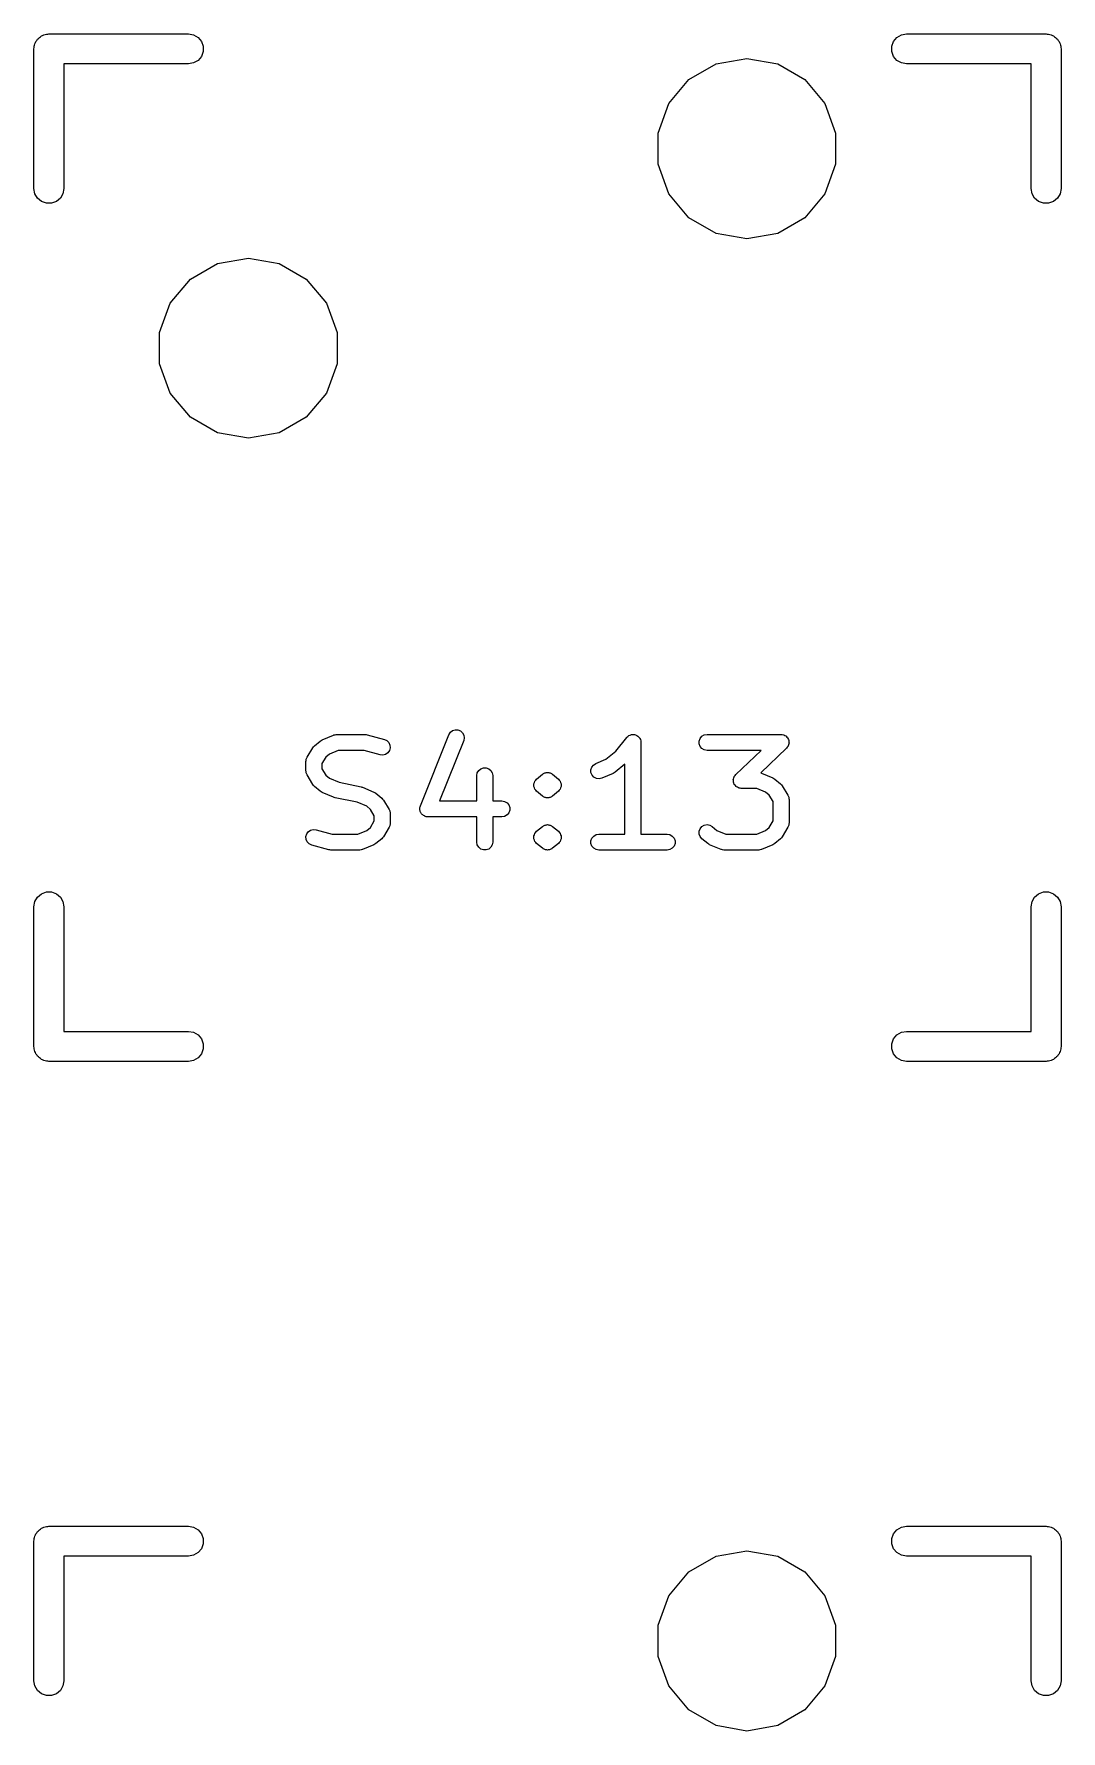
# Model space of a CAD drawing. Extents: x 15 to 276, y -105 to -15.
# Drawn here: x 262.46 to 275.54, y -37.07 to -15.46 of the extents above; entities that cross this region are included whole.
import ezdxf

# ---------------------------------------------------------------- set-up
doc = ezdxf.new("R2010")
doc.units = 0
doc.header["$MEASUREMENT"] = 0
doc.layers.add('BLACK', color=7, linetype='CONTINUOUS')

msp = doc.modelspace()

# ---------------------------------------------------------------- linework, layer by layer
at = {"layer": 'Black'}
for p, q in [((262.479, -15.5704), (262.485, -15.5547)), ((262.485, -15.5547), (262.496, -15.542)), ((262.496, -15.542), (262.504, -15.5275)), ((262.504, -15.5275), (262.517, -15.5168)), ((262.517, -15.5168), (262.528, -15.5041)), ((262.528, -15.5041), (262.542, -15.4957)), ((262.542, -15.4957), (262.555, -15.485)), ((262.555, -15.485), (262.57, -15.4793)), ((262.57, -15.4793), (262.585, -15.471)), ((262.585, -15.471), (262.601, -15.4681)), ((262.601, -15.4681), (262.617, -15.4624)), ((262.617, -15.4624), (262.634, -15.4624)), ((262.634, -15.4624), (262.65, -15.4595)), ((262.65, -15.4595), (264.428, -15.4595)), ((264.428, -15.4595), (264.493, -15.471)), ((264.493, -15.471), (264.55, -15.5041)), ((264.55, -15.5041), (264.593, -15.5547)), ((264.593, -15.5547), (264.616, -15.6169)), ((273.384, -15.6169), (273.407, -15.5547)), ((273.407, -15.5547), (273.45, -15.5041)), ((273.45, -15.5041), (273.507, -15.471)), ((273.507, -15.471), (273.572, -15.4595)), ((273.572, -15.4595), (275.35, -15.4595)), ((275.35, -15.4595), (275.366, -15.4624)), ((275.366, -15.4624), (275.383, -15.4624)), ((275.383, -15.4624), (275.399, -15.4681)), ((275.399, -15.4681), (275.415, -15.471)), ((275.415, -15.471), (275.43, -15.4793)), ((275.43, -15.4793), (275.445, -15.485)), ((275.445, -15.485), (275.458, -15.4957)), ((275.458, -15.4957), (275.472, -15.5041)), ((275.472, -15.5041), (275.483, -15.5168)), ((275.483, -15.5168), (275.496, -15.5275)), ((275.496, -15.5275), (275.504, -15.542)), ((275.504, -15.542), (275.515, -15.5547)), ((275.515, -15.5547), (275.521, -15.5704)), ((262.459, -15.65), (262.462, -15.6336)), ((262.459, -17.428), (262.459, -15.65)), ((262.462, -15.6169), (262.468, -15.6013)), ((262.462, -15.6336), (262.462, -15.6169)), ((262.468, -15.6013), (262.471, -15.5848)), ((262.471, -15.5848), (262.479, -15.5704)), ((264.593, -15.7452), (264.55, -15.7959)), ((264.616, -15.6831), (264.593, -15.7452)), ((264.616, -15.6169), (264.616, -15.6831)), ((271.148, -15.8418), (271.54, -15.7726)), ((271.54, -15.7726), (271.932, -15.8418)), ((273.384, -15.6831), (273.384, -15.6169)), ((273.407, -15.7452), (273.384, -15.6831)), ((273.45, -15.7959), (273.407, -15.7452)), ((275.521, -15.5704), (275.529, -15.5848)), ((275.529, -15.5848), (275.532, -15.6013)), ((275.532, -15.6013), (275.538, -15.6169)), ((275.538, -15.6169), (275.538, -15.6336)), ((275.538, -15.6336), (275.541, -15.65)), ((275.541, -15.65), (275.541, -17.428)), ((264.428, -15.8405), (262.84, -15.8405)), ((262.84, -15.8405), (262.84, -17.428)), ((264.493, -15.829), (264.428, -15.8405)), ((264.55, -15.7959), (264.493, -15.829)), ((270.802, -16.0411), (271.148, -15.8418)), ((271.932, -15.8418), (272.278, -16.0411)), ((273.507, -15.829), (273.45, -15.7959)), ((273.572, -15.8405), (273.507, -15.829)), ((275.159, -15.8405), (273.572, -15.8405)), ((275.159, -17.428), (275.159, -15.8405)), ((270.546, -16.3463), (270.802, -16.0411)), ((272.278, -16.0411), (272.534, -16.3463)), ((270.41, -16.7208), (270.546, -16.3463)), ((272.534, -16.3463), (272.67, -16.7208)), ((270.41, -17.1192), (270.41, -16.7208)), ((272.67, -16.7208), (272.67, -17.1192)), ((270.546, -17.4937), (270.41, -17.1192)), ((272.67, -17.1192), (272.534, -17.4937)), ((262.471, -17.4932), (262.459, -17.428)), ((262.504, -17.5505), (262.471, -17.4932)), ((262.829, -17.4932), (262.796, -17.5505)), ((262.84, -17.428), (262.829, -17.4932)), ((270.802, -17.7989), (270.546, -17.4937)), ((272.534, -17.4937), (272.278, -17.7989)), ((275.171, -17.4932), (275.159, -17.428)), ((275.204, -17.5505), (275.171, -17.4932)), ((275.529, -17.4932), (275.496, -17.5505)), ((275.541, -17.428), (275.529, -17.4932)), ((262.555, -17.593), (262.504, -17.5505)), ((262.617, -17.6156), (262.555, -17.593)), ((262.683, -17.6156), (262.617, -17.6156)), ((262.745, -17.593), (262.683, -17.6156)), ((262.796, -17.5505), (262.745, -17.593)), ((275.255, -17.593), (275.204, -17.5505)), ((275.317, -17.6156), (275.255, -17.593)), ((275.383, -17.6156), (275.317, -17.6156)), ((275.445, -17.593), (275.383, -17.6156)), ((275.496, -17.5505), (275.445, -17.593)), ((271.148, -17.9982), (270.802, -17.7989)), ((272.278, -17.7989), (271.932, -17.9982)), ((271.54, -18.0674), (271.148, -17.9982)), ((271.932, -17.9982), (271.54, -18.0674)), ((264.798, -18.3818), (265.19, -18.3126)), ((265.19, -18.3126), (265.582, -18.3818)), ((264.196, -18.8863), (264.452, -18.5811)), ((264.452, -18.5811), (264.798, -18.3818)), ((265.582, -18.3818), (265.928, -18.5811)), ((265.928, -18.5811), (266.184, -18.8863)), ((264.06, -19.2608), (264.196, -18.8863)), ((266.184, -18.8863), (266.32, -19.2608)), ((264.06, -19.6592), (264.06, -19.2608)), ((266.32, -19.2608), (266.32, -19.6592)), ((264.196, -20.0337), (264.06, -19.6592)), ((266.32, -19.6592), (266.184, -20.0337)), ((264.452, -20.3389), (264.196, -20.0337)), ((266.184, -20.0337), (265.928, -20.3389)), ((264.798, -20.5382), (264.452, -20.3389)), ((265.928, -20.3389), (265.582, -20.5382)), ((265.19, -20.6074), (264.798, -20.5382)), ((265.582, -20.5382), (265.19, -20.6074)), ((266.131, -24.4462), (266.276, -24.3857)), ((266.276, -24.3857), (266.278, -24.3852)), ((266.278, -24.3852), (266.28, -24.3841)), ((266.28, -24.3841), (266.295, -24.3814)), ((266.295, -24.3814), (266.31, -24.378)), ((266.31, -24.378), (266.313, -24.3783)), ((266.313, -24.3783), (266.315, -24.3779)), ((266.315, -24.3779), (266.678, -24.3779)), ((266.678, -24.3779), (266.691, -24.3803)), ((266.691, -24.3803), (266.705, -24.3816)), ((266.705, -24.3816), (266.923, -24.4421)), ((267.382, -25.2885), (267.745, -24.3813)), ((267.745, -24.3813), (267.763, -24.3513)), ((267.763, -24.3513), (267.791, -24.3295)), ((267.791, -24.3295), (267.824, -24.3185)), ((267.824, -24.3185), (267.86, -24.3196)), ((267.86, -24.3196), (267.892, -24.3327)), ((267.892, -24.3327), (267.919, -24.3562)), ((267.919, -24.3562), (267.935, -24.3873)), ((267.935, -24.3873), (267.94, -24.4222)), ((269.871, -24.5895), (270.009, -24.4161)), ((270.009, -24.4161), (270.01, -24.4153)), ((270.01, -24.4153), (270.011, -24.4142)), ((270.011, -24.4142), (270.023, -24.4036)), ((270.023, -24.4036), (270.036, -24.3927)), ((270.036, -24.3927), (270.037, -24.3923)), ((270.037, -24.3923), (270.038, -24.3915)), ((270.038, -24.3915), (270.053, -24.3859)), ((270.053, -24.3859), (270.069, -24.3799)), ((270.069, -24.3799), (270.07, -24.3799)), ((270.07, -24.3799), (270.071, -24.3795)), ((270.071, -24.3795), (270.087, -24.3795)), ((270.087, -24.3795), (270.104, -24.3791)), ((270.104, -24.3791), (270.105, -24.3795)), ((270.105, -24.3795), (270.106, -24.3795)), ((270.106, -24.3795), (270.122, -24.3851)), ((270.122, -24.3851), (270.137, -24.3904)), ((270.137, -24.3904), (270.138, -24.3911)), ((270.138, -24.3911), (270.139, -24.3915)), ((270.139, -24.3915), (270.152, -24.4021)), ((270.152, -24.4021), (270.165, -24.4124)), ((270.165, -24.4124), (270.165, -24.4134)), ((270.165, -24.4134), (270.166, -24.4142)), ((270.166, -24.4142), (270.175, -24.4285)), ((270.944, -24.4287), (270.967, -24.4017)), ((270.967, -24.4017), (270.997, -24.3841)), ((270.997, -24.3841), (271.032, -24.3779)), ((271.032, -24.3779), (271.975, -24.3779)), ((271.975, -24.3779), (271.99, -24.3804)), ((271.99, -24.3804), (272.004, -24.3821)), ((272.004, -24.3821), (272.007, -24.3835)), ((272.007, -24.3835), (272.01, -24.3841)), ((272.01, -24.3841), (272.023, -24.3913)), ((272.023, -24.3913), (272.036, -24.3977)), ((272.036, -24.3977), (272.038, -24.4001)), ((272.038, -24.4001), (272.041, -24.4017)), ((272.041, -24.4017), (272.05, -24.4128)), ((272.05, -24.4128), (272.06, -24.4233)), ((265.937, -24.6692), (266.01, -24.5482)), ((266.01, -24.5482), (266.021, -24.5354)), ((266.021, -24.5354), (266.032, -24.5224)), ((266.032, -24.5224), (266.105, -24.4619)), ((266.105, -24.4619), (266.118, -24.4544)), ((266.118, -24.4544), (266.131, -24.4462)), ((266.223, -24.6279), (266.175, -24.6675)), ((266.335, -24.5811), (266.223, -24.6279)), ((266.664, -24.5811), (266.335, -24.5811)), ((266.868, -24.6379), (266.664, -24.5811)), ((266.938, -24.6325), (266.903, -24.6413)), ((266.923, -24.4421), (266.954, -24.4573)), ((266.967, -24.6125), (266.938, -24.6325)), ((266.954, -24.4573), (266.979, -24.4825)), ((266.987, -24.5838), (266.967, -24.6125)), ((266.979, -24.4825), (266.994, -24.5146)), ((266.997, -24.5498), (266.987, -24.5838)), ((266.994, -24.5146), (266.997, -24.5498)), ((267.933, -24.4568), (267.626, -25.2246)), ((267.94, -24.4222), (267.933, -24.4568)), ((269.745, -24.694), (269.871, -24.5895)), ((270.175, -24.4285), (270.183, -24.4426)), ((270.183, -24.4426), (270.183, -24.4437)), ((270.183, -24.4437), (270.184, -24.4448)), ((270.184, -24.4448), (270.187, -24.461)), ((270.187, -24.461), (270.19, -24.4771)), ((270.19, -24.4771), (270.19, -24.4783)), ((270.19, -24.4783), (270.19, -24.4795)), ((270.19, -24.4795), (270.19, -25.6479)), ((270.932, -24.4619), (270.944, -24.4287)), ((270.932, -24.4972), (270.932, -24.4619)), ((270.944, -24.5303), (270.932, -24.4972)), ((270.967, -24.5574), (270.944, -24.5303)), ((270.997, -24.575), (270.967, -24.5574)), ((271.032, -24.5811), (270.997, -24.575)), ((271.721, -24.5811), (271.032, -24.5811)), ((271.397, -24.8898), (271.721, -24.5811)), ((272.045, -24.5531), (271.716, -24.8671)), ((272.054, -24.5414), (272.045, -24.5531)), ((272.063, -24.5303), (272.054, -24.5414)), ((272.06, -24.4233), (272.061, -24.4263)), ((272.061, -24.4263), (272.063, -24.4287)), ((272.063, -24.4287), (272.068, -24.4423)), ((272.065, -24.5273), (272.063, -24.5303)), ((272.066, -24.5247), (272.065, -24.5273)), ((272.071, -24.5108), (272.066, -24.5247)), ((272.068, -24.4423), (272.074, -24.4556)), ((272.075, -24.4972), (272.071, -24.5108)), ((272.074, -24.4556), (272.074, -24.4588)), ((272.074, -24.4588), (272.075, -24.4619)), ((272.075, -24.4619), (272.075, -24.4764)), ((272.075, -24.4764), (272.076, -24.4908)), ((272.076, -24.4908), (272.075, -24.4939)), ((272.075, -24.4939), (272.075, -24.4972)), ((265.923, -24.7214), (265.925, -24.7118)), ((265.923, -24.8424), (265.923, -24.7214)), ((265.925, -24.852), (265.923, -24.8424)), ((265.925, -24.7021), (265.928, -24.6946)), ((265.925, -24.7118), (265.925, -24.7021)), ((265.928, -24.6946), (265.929, -24.6867)), ((265.929, -24.6867), (265.934, -24.6782)), ((265.934, -24.6782), (265.937, -24.6692)), ((266.175, -24.6675), (266.126, -24.7496)), ((266.126, -24.7496), (266.126, -24.8142)), ((266.126, -24.8142), (266.175, -24.8963)), ((266.903, -24.6413), (266.868, -24.6379)), ((268.106, -24.8681), (268.124, -24.8376)), ((268.124, -24.8376), (268.151, -24.8149)), ((268.151, -24.8149), (268.184, -24.8028)), ((268.184, -24.8028), (268.219, -24.8028)), ((268.219, -24.8028), (268.253, -24.8149)), ((268.253, -24.8149), (268.28, -24.8376)), ((268.28, -24.8376), (268.297, -24.8681)), ((269.552, -24.8293), (269.563, -24.7957)), ((269.554, -24.8646), (269.552, -24.8293)), ((269.563, -24.7957), (269.584, -24.7676)), ((269.584, -24.7676), (269.614, -24.7486)), ((269.614, -24.7486), (269.745, -24.694)), ((269.987, -24.7569), (269.863, -24.86)), ((269.987, -25.6479), (269.987, -24.7569)), ((265.925, -24.8617), (265.925, -24.852)), ((265.928, -24.8692), (265.925, -24.8617)), ((265.929, -24.8771), (265.928, -24.8692)), ((265.934, -24.8856), (265.929, -24.8771)), ((265.937, -24.8947), (265.934, -24.8856)), ((266.01, -25.0156), (265.937, -24.8947)), ((266.021, -25.0284), (266.01, -25.0156)), ((266.032, -25.0414), (266.021, -25.0284)), ((266.105, -25.1019), (266.032, -25.0414)), ((266.175, -24.8963), (266.223, -24.9359)), ((266.223, -24.9359), (266.345, -24.9868)), ((266.345, -24.9868), (266.626, -25.0453)), ((266.626, -25.0453), (266.635, -25.0489)), ((266.635, -25.0489), (266.644, -25.051)), ((266.644, -25.051), (266.789, -25.1115)), ((268.1, -24.9029), (268.106, -24.8681)), ((268.1, -25.2246), (268.1, -24.9029)), ((268.297, -24.8681), (268.303, -24.9029)), ((268.303, -24.9029), (268.303, -25.2246)), ((268.827, -25.0058), (268.833, -24.9896)), ((268.827, -25.0062), (268.827, -25.0058)), ((268.827, -25.0065), (268.827, -25.0062)), ((268.827, -25.0238), (268.827, -25.0065)), ((268.827, -25.0411), (268.827, -25.0238)), ((268.827, -25.0414), (268.827, -25.0411)), ((268.827, -25.0418), (268.827, -25.0414)), ((268.833, -25.0581), (268.827, -25.0418)), ((268.833, -24.9896), (268.839, -24.9733)), ((268.839, -25.0743), (268.833, -25.0581)), ((268.839, -24.973), (268.84, -24.9727)), ((268.839, -24.9733), (268.839, -24.973)), ((268.84, -24.9727), (268.851, -24.9594)), ((268.851, -24.9594), (268.862, -24.9462)), ((268.862, -24.9458), (268.935, -24.8853)), ((268.862, -24.946), (268.862, -24.9458)), ((268.862, -24.9462), (268.862, -24.946)), ((268.935, -24.8853), (268.943, -24.8809)), ((268.943, -24.8809), (268.949, -24.8753)), ((268.949, -24.8753), (268.957, -24.8724)), ((268.957, -24.8724), (268.965, -24.868)), ((268.965, -24.8679), (268.966, -24.8677)), ((268.965, -24.868), (268.965, -24.8679)), ((268.966, -24.8677), (268.974, -24.8663)), ((268.974, -24.8663), (268.982, -24.8633)), ((268.982, -24.8633), (268.991, -24.8633)), ((268.991, -24.8633), (269, -24.8617)), ((269, -24.8617), (269, -24.8618)), ((269, -24.8618), (269, -24.8617)), ((269, -24.8617), (269.009, -24.8633)), ((269.009, -24.8633), (269.018, -24.8633)), ((269.018, -24.8633), (269.026, -24.8663)), ((269.026, -24.8663), (269.034, -24.8677)), ((269.034, -24.8677), (269.035, -24.8679)), ((269.035, -24.8679), (269.035, -24.868)), ((269.035, -24.868), (269.043, -24.8724)), ((269.043, -24.8724), (269.051, -24.8753)), ((269.051, -24.8753), (269.057, -24.8809)), ((269.057, -24.8809), (269.065, -24.8853)), ((269.065, -24.8853), (269.138, -24.9458)), ((269.138, -24.9458), (269.138, -24.946)), ((269.138, -24.946), (269.138, -24.9462)), ((269.138, -24.9462), (269.149, -24.9594)), ((269.149, -24.9594), (269.16, -24.9727)), ((269.16, -24.9727), (269.161, -24.973)), ((269.161, -24.973), (269.161, -24.9733)), ((269.161, -24.9733), (269.167, -24.9895)), ((269.167, -25.058), (269.161, -25.0743)), ((269.167, -24.9895), (269.173, -25.0058)), ((269.173, -25.0418), (269.167, -25.058)), ((269.173, -25.0058), (269.173, -25.0062)), ((269.173, -25.0062), (269.173, -25.0065)), ((269.173, -25.0065), (269.173, -25.0238)), ((269.173, -25.0238), (269.173, -25.0411)), ((269.173, -25.0411), (269.173, -25.0414)), ((269.173, -25.0414), (269.173, -25.0418)), ((269.568, -24.8971), (269.554, -24.8646)), ((269.591, -24.9231), (269.568, -24.8971)), ((269.623, -24.9393), (269.591, -24.9231)), ((269.658, -24.9439), (269.623, -24.9393)), ((269.692, -24.9362), (269.658, -24.9439)), ((269.837, -24.8757), (269.692, -24.9362)), ((269.85, -24.8675), (269.837, -24.8757)), ((269.863, -24.86), (269.85, -24.8675)), ((271.366, -24.952), (271.367, -24.9489)), ((271.367, -24.9665), (271.366, -24.952)), ((271.367, -24.9457), (271.372, -24.9321)), ((271.367, -24.9489), (271.367, -24.9457)), ((271.367, -24.981), (271.367, -24.9665)), ((271.368, -24.984), (271.367, -24.981)), ((271.369, -24.9872), (271.368, -24.984)), ((271.374, -25.0005), (271.369, -24.9872)), ((271.372, -24.9321), (271.376, -24.9182)), ((271.379, -25.0141), (271.374, -25.0005)), ((271.376, -24.9182), (271.378, -24.9156)), ((271.378, -24.9156), (271.379, -24.9125)), ((271.379, -24.9125), (271.389, -24.9014)), ((271.382, -25.0166), (271.379, -25.0141)), ((271.383, -25.0196), (271.382, -25.0166)), ((271.393, -25.0301), (271.383, -25.0196)), ((271.389, -24.9014), (271.397, -24.8898)), ((271.402, -25.0412), (271.393, -25.0301)), ((271.405, -25.0428), (271.402, -25.0412)), ((271.407, -25.0451), (271.405, -25.0428)), ((271.42, -25.0516), (271.407, -25.0451)), ((271.433, -25.0588), (271.42, -25.0516)), ((271.436, -25.0594), (271.433, -25.0588)), ((271.439, -25.0608), (271.436, -25.0594)), ((271.453, -25.0624), (271.439, -25.0608)), ((271.467, -25.0649), (271.453, -25.0624)), ((271.665, -25.0649), (271.467, -25.0649)), ((271.777, -25.1117), (271.665, -25.0649)), ((271.716, -24.8671), (271.72, -24.8679)), ((271.72, -24.8679), (271.722, -24.869)), ((271.722, -24.869), (271.724, -24.8695)), ((271.724, -24.8695), (271.869, -24.93)), ((271.869, -24.93), (271.882, -24.9382)), ((271.882, -24.9382), (271.895, -24.9458)), ((271.895, -24.9458), (271.968, -25.0062)), ((271.968, -25.0062), (271.979, -25.0192)), ((271.979, -25.0192), (271.99, -25.032)), ((271.99, -25.032), (272.063, -25.153)), ((266.118, -25.1094), (266.105, -25.1019)), ((266.131, -25.1176), (266.118, -25.1094)), ((266.276, -25.1781), (266.131, -25.1176)), ((266.285, -25.1802), (266.276, -25.1781)), ((266.294, -25.1837), (266.285, -25.1802)), ((266.575, -25.2423), (266.294, -25.1837)), ((266.697, -25.2931), (266.575, -25.2423)), ((266.789, -25.1115), (266.802, -25.1196)), ((266.802, -25.1196), (266.815, -25.1272)), ((266.815, -25.1272), (266.888, -25.1877)), ((266.888, -25.1877), (266.899, -25.2006)), ((266.899, -25.2006), (266.91, -25.2134)), ((266.91, -25.2134), (266.983, -25.3344)), ((267.626, -25.2246), (268.1, -25.2246)), ((268.303, -25.2246), (268.419, -25.2246)), ((268.419, -25.2246), (268.454, -25.2307)), ((268.454, -25.2307), (268.485, -25.2484)), ((268.485, -25.2484), (268.507, -25.2754)), ((268.507, -25.2754), (268.519, -25.3085)), ((268.839, -25.0746), (268.839, -25.0743)), ((268.84, -25.0749), (268.839, -25.0746)), ((268.851, -25.0882), (268.84, -25.0749)), ((268.862, -25.1014), (268.851, -25.0882)), ((268.862, -25.1016), (268.862, -25.1014)), ((268.862, -25.1019), (268.862, -25.1016)), ((268.935, -25.1623), (268.862, -25.1019)), ((268.943, -25.1667), (268.935, -25.1623)), ((268.949, -25.1723), (268.943, -25.1667)), ((268.957, -25.1753), (268.949, -25.1723)), ((268.965, -25.1796), (268.957, -25.1753)), ((268.965, -25.1797), (268.965, -25.1796)), ((268.966, -25.1799), (268.965, -25.1797)), ((268.974, -25.1814), (268.966, -25.1799)), ((268.982, -25.1843), (268.974, -25.1814)), ((268.991, -25.1843), (268.982, -25.1843)), ((269, -25.1859), (268.991, -25.1843)), ((269.009, -25.1843), (269, -25.1859)), ((269, -25.1859), (269, -25.1858)), ((269, -25.1858), (269, -25.1859)), ((269.018, -25.1843), (269.009, -25.1843)), ((269.026, -25.1814), (269.018, -25.1843)), ((269.034, -25.1799), (269.026, -25.1814)), ((269.035, -25.1797), (269.034, -25.1799)), ((269.043, -25.1753), (269.035, -25.1796)), ((269.035, -25.1796), (269.035, -25.1797)), ((269.051, -25.1723), (269.043, -25.1753)), ((269.057, -25.1667), (269.051, -25.1723)), ((269.065, -25.1623), (269.057, -25.1667)), ((269.138, -25.1019), (269.065, -25.1623)), ((269.149, -25.0882), (269.138, -25.1014)), ((269.138, -25.1014), (269.138, -25.1016)), ((269.138, -25.1016), (269.138, -25.1019)), ((269.16, -25.0749), (269.149, -25.0882)), ((269.161, -25.0746), (269.16, -25.0749)), ((269.161, -25.0743), (269.161, -25.0746)), ((271.825, -25.1513), (271.777, -25.1117)), ((271.874, -25.2334), (271.825, -25.1513)), ((271.874, -25.4795), (271.874, -25.2334)), ((272.063, -25.153), (272.066, -25.1621)), ((272.066, -25.1621), (272.071, -25.1705)), ((272.071, -25.1705), (272.072, -25.1784)), ((272.072, -25.1784), (272.075, -25.1859)), ((272.075, -25.1859), (272.075, -25.1956)), ((272.075, -25.1956), (272.077, -25.2052)), ((272.077, -25.2052), (272.077, -25.5076)), ((266.745, -25.3327), (266.697, -25.2931)), ((266.794, -25.4148), (266.745, -25.3327)), ((266.745, -25.5615), (266.794, -25.4795)), ((266.794, -25.4795), (266.794, -25.4148)), ((266.983, -25.3344), (266.986, -25.3435)), ((266.986, -25.3435), (266.991, -25.3519)), ((266.991, -25.3519), (266.992, -25.3598)), ((266.992, -25.3598), (266.995, -25.3673)), ((266.995, -25.3673), (266.995, -25.3771)), ((266.995, -25.3771), (266.997, -25.3867)), ((266.997, -25.3867), (266.997, -25.5076)), ((267.374, -25.323), (267.376, -25.3158)), ((267.376, -25.3334), (267.374, -25.323)), ((267.376, -25.3085), (267.38, -25.2987)), ((267.376, -25.3158), (267.376, -25.3085)), ((267.376, -25.3438), (267.376, -25.3334)), ((267.378, -25.3507), (267.376, -25.3438)), ((267.379, -25.3579), (267.378, -25.3507)), ((267.384, -25.3672), (267.379, -25.3579)), ((267.38, -25.2987), (267.382, -25.2885)), ((267.388, -25.377), (267.384, -25.3672)), ((267.393, -25.3826), (267.388, -25.377)), ((267.396, -25.389), (267.393, -25.3826)), ((267.404, -25.396), (267.396, -25.389)), ((267.411, -25.404), (267.404, -25.396)), ((267.417, -25.4077), (267.411, -25.404)), ((267.422, -25.4125), (267.417, -25.4077)), ((267.432, -25.4164), (267.422, -25.4125)), ((267.441, -25.4217), (267.432, -25.4164)), ((267.448, -25.4229), (267.441, -25.4217)), ((267.455, -25.4256), (267.448, -25.4229)), ((267.466, -25.426), (267.455, -25.4256)), ((267.476, -25.4278), (267.466, -25.426)), ((268.1, -25.4278), (267.476, -25.4278)), ((268.1, -25.7495), (268.1, -25.4278)), ((268.419, -25.4278), (268.303, -25.4278)), ((268.303, -25.4278), (268.303, -25.7495)), ((268.454, -25.4217), (268.419, -25.4278)), ((268.485, -25.404), (268.454, -25.4217)), ((268.507, -25.377), (268.485, -25.404)), ((268.519, -25.3438), (268.507, -25.377)), ((268.519, -25.3085), (268.519, -25.3438)), ((271.825, -25.5615), (271.874, -25.4795)), ((265.923, -25.6793), (265.933, -25.6453)), ((265.926, -25.7144), (265.923, -25.6793)), ((265.933, -25.6453), (265.953, -25.6166)), ((265.953, -25.6166), (265.982, -25.5966)), ((265.982, -25.5966), (266.017, -25.5878)), ((266.017, -25.5878), (266.052, -25.5912)), ((266.052, -25.5912), (266.256, -25.6479)), ((266.256, -25.6479), (266.585, -25.6479)), ((266.585, -25.6479), (266.697, -25.6012)), ((266.697, -25.6012), (266.745, -25.5615)), ((266.888, -25.7066), (266.815, -25.7671)), ((266.899, -25.6937), (266.888, -25.7066)), ((266.91, -25.6808), (266.899, -25.6937)), ((266.983, -25.5599), (266.91, -25.6808)), ((266.986, -25.5508), (266.983, -25.5599)), ((266.991, -25.5424), (266.986, -25.5508)), ((266.992, -25.5344), (266.991, -25.5424)), ((266.995, -25.5269), (266.992, -25.5344)), ((266.997, -25.5076), (266.995, -25.5172)), ((266.995, -25.5172), (266.995, -25.5269)), ((268.827, -25.6711), (268.833, -25.6548)), ((268.827, -25.6714), (268.827, -25.6711)), ((268.827, -25.6717), (268.827, -25.6714)), ((268.827, -25.6891), (268.827, -25.6717)), ((268.827, -25.7064), (268.827, -25.6891)), ((268.827, -25.7067), (268.827, -25.7064)), ((268.827, -25.707), (268.827, -25.7067)), ((268.833, -25.7234), (268.827, -25.707)), ((268.833, -25.6548), (268.839, -25.6385)), ((268.839, -25.6383), (268.84, -25.638)), ((268.839, -25.6385), (268.839, -25.6383)), ((268.84, -25.638), (268.851, -25.6247)), ((268.851, -25.6247), (268.862, -25.6114)), ((268.862, -25.611), (268.935, -25.5505)), ((268.862, -25.6113), (268.862, -25.611)), ((268.862, -25.6114), (268.862, -25.6113)), ((268.935, -25.5505), (268.943, -25.5462)), ((268.943, -25.5462), (268.949, -25.5406)), ((268.949, -25.5406), (268.957, -25.5376)), ((268.957, -25.5376), (268.965, -25.5332)), ((268.965, -25.5332), (268.966, -25.533)), ((268.965, -25.5332), (268.965, -25.5332)), ((268.966, -25.533), (268.974, -25.5315)), ((268.974, -25.5315), (268.982, -25.5285)), ((268.982, -25.5285), (268.991, -25.5285)), ((268.991, -25.5285), (269, -25.527)), ((269, -25.527), (269, -25.527)), ((269, -25.527), (269, -25.527)), ((269, -25.527), (269.009, -25.5285)), ((269.009, -25.5285), (269.018, -25.5285)), ((269.018, -25.5285), (269.026, -25.5315)), ((269.026, -25.5315), (269.034, -25.533)), ((269.034, -25.533), (269.035, -25.5332)), ((269.035, -25.5332), (269.035, -25.5332)), ((269.035, -25.5332), (269.043, -25.5376)), ((269.043, -25.5376), (269.051, -25.5406)), ((269.051, -25.5406), (269.057, -25.5462)), ((269.057, -25.5462), (269.065, -25.5505)), ((269.065, -25.5505), (269.138, -25.611)), ((269.138, -25.611), (269.138, -25.6113)), ((269.138, -25.6113), (269.138, -25.6114)), ((269.138, -25.6114), (269.149, -25.6247)), ((269.149, -25.6247), (269.16, -25.638)), ((269.16, -25.638), (269.161, -25.6383)), ((269.161, -25.6383), (269.161, -25.6385)), ((269.161, -25.6385), (269.167, -25.6548)), ((269.167, -25.6548), (269.173, -25.6711)), ((269.173, -25.707), (269.167, -25.7233)), ((269.173, -25.6711), (269.173, -25.6714)), ((269.173, -25.6714), (269.173, -25.6717)), ((269.173, -25.6717), (269.173, -25.689)), ((269.173, -25.689), (269.173, -25.7064)), ((269.173, -25.7064), (269.173, -25.7067)), ((269.173, -25.7067), (269.173, -25.707)), ((269.553, -25.7319), (269.565, -25.6987)), ((269.565, -25.6987), (269.588, -25.6717)), ((269.588, -25.6717), (269.618, -25.6541)), ((269.618, -25.6541), (269.653, -25.6479)), ((269.653, -25.6479), (269.987, -25.6479)), ((270.19, -25.6479), (270.524, -25.6479)), ((270.524, -25.6479), (270.559, -25.6541)), ((270.559, -25.6541), (270.589, -25.6717)), ((270.589, -25.6717), (270.612, -25.6987)), ((270.612, -25.6987), (270.624, -25.7319)), ((270.932, -25.6113), (270.944, -25.5781)), ((270.932, -25.6466), (270.932, -25.6113)), ((270.944, -25.6797), (270.932, -25.6466)), ((270.944, -25.5781), (270.966, -25.551)), ((270.967, -25.7066), (270.944, -25.6797)), ((270.966, -25.551), (270.997, -25.5332)), ((271.04, -25.7671), (270.967, -25.7066)), ((270.997, -25.5332), (271.032, -25.527)), ((271.032, -25.527), (271.066, -25.533)), ((271.066, -25.533), (271.097, -25.5505)), ((271.097, -25.5505), (271.158, -25.6012)), ((271.158, -25.6012), (271.27, -25.6479)), ((271.27, -25.6479), (271.665, -25.6479)), ((271.665, -25.6479), (271.777, -25.6012)), ((271.777, -25.6012), (271.825, -25.5615)), ((271.968, -25.7066), (271.895, -25.7671)), ((271.979, -25.6937), (271.968, -25.7066)), ((271.99, -25.6808), (271.979, -25.6937)), ((272.063, -25.5599), (271.99, -25.6808)), ((272.066, -25.5508), (272.063, -25.5599)), ((272.071, -25.5424), (272.066, -25.5508)), ((272.072, -25.5344), (272.071, -25.5424)), ((272.075, -25.5269), (272.072, -25.5344)), ((272.077, -25.5076), (272.075, -25.5172)), ((272.075, -25.5172), (272.075, -25.5269)), ((265.941, -25.7466), (265.926, -25.7144)), ((265.966, -25.7717), (265.941, -25.7466)), ((265.997, -25.7869), (265.966, -25.7717)), ((266.215, -25.8474), (265.997, -25.7869)), ((266.229, -25.8487), (266.215, -25.8474)), ((266.242, -25.8511), (266.229, -25.8487)), ((266.605, -25.8511), (266.242, -25.8511)), ((266.607, -25.8507), (266.605, -25.8511)), ((266.61, -25.851), (266.607, -25.8507)), ((266.625, -25.8477), (266.61, -25.851)), ((266.64, -25.845), (266.625, -25.8477)), ((266.642, -25.8438), (266.64, -25.845)), ((266.644, -25.8433), (266.642, -25.8438)), ((266.789, -25.7828), (266.644, -25.8433)), ((266.802, -25.7746), (266.789, -25.7828)), ((266.815, -25.7671), (266.802, -25.7746)), ((268.106, -25.7843), (268.1, -25.7495)), ((268.124, -25.8148), (268.106, -25.7843)), ((268.151, -25.8375), (268.124, -25.8148)), ((268.184, -25.8496), (268.151, -25.8375)), ((268.219, -25.8496), (268.184, -25.8496)), ((268.253, -25.8375), (268.219, -25.8496)), ((268.28, -25.8148), (268.253, -25.8375)), ((268.297, -25.7843), (268.28, -25.8148)), ((268.303, -25.7495), (268.297, -25.7843)), ((268.839, -25.7395), (268.833, -25.7234)), ((268.839, -25.7398), (268.839, -25.7395)), ((268.84, -25.7401), (268.839, -25.7398)), ((268.851, -25.7534), (268.84, -25.7401)), ((268.862, -25.7667), (268.851, -25.7534)), ((268.862, -25.7668), (268.862, -25.7667)), ((268.862, -25.7671), (268.862, -25.7668)), ((268.935, -25.8276), (268.862, -25.7671)), ((268.943, -25.8319), (268.935, -25.8276)), ((268.949, -25.8375), (268.943, -25.8319)), ((268.957, -25.8405), (268.949, -25.8375)), ((268.965, -25.8449), (268.957, -25.8405)), ((268.966, -25.8451), (268.965, -25.8449)), ((268.965, -25.8449), (268.965, -25.8449)), ((268.974, -25.8466), (268.966, -25.8451)), ((268.982, -25.8496), (268.974, -25.8466)), ((268.991, -25.8496), (268.982, -25.8496)), ((269, -25.8511), (268.991, -25.8496)), ((269.009, -25.8496), (269, -25.8511)), ((269, -25.8511), (269, -25.8511)), ((269, -25.8511), (269, -25.8511)), ((269.018, -25.8496), (269.009, -25.8496)), ((269.026, -25.8466), (269.018, -25.8496)), ((269.034, -25.8451), (269.026, -25.8466)), ((269.035, -25.8449), (269.034, -25.8451)), ((269.043, -25.8405), (269.035, -25.8449)), ((269.035, -25.8449), (269.035, -25.8449)), ((269.051, -25.8375), (269.043, -25.8405)), ((269.057, -25.8319), (269.051, -25.8375)), ((269.065, -25.8276), (269.057, -25.8319)), ((269.138, -25.7671), (269.065, -25.8276)), ((269.149, -25.7534), (269.138, -25.7667)), ((269.138, -25.7667), (269.138, -25.7668)), ((269.138, -25.7668), (269.138, -25.7671)), ((269.16, -25.7401), (269.149, -25.7534)), ((269.161, -25.7398), (269.16, -25.7401)), ((269.167, -25.7233), (269.161, -25.7395)), ((269.161, -25.7395), (269.161, -25.7398)), ((269.553, -25.7672), (269.553, -25.7319)), ((269.565, -25.8003), (269.553, -25.7672)), ((269.588, -25.8274), (269.565, -25.8003)), ((269.618, -25.845), (269.588, -25.8274)), ((269.653, -25.8511), (269.618, -25.845)), ((270.524, -25.8511), (269.653, -25.8511)), ((270.559, -25.845), (270.524, -25.8511)), ((270.589, -25.8274), (270.559, -25.845)), ((270.612, -25.8003), (270.589, -25.8274)), ((270.624, -25.7672), (270.612, -25.8003)), ((270.624, -25.7319), (270.624, -25.7672)), ((271.053, -25.7746), (271.04, -25.7671)), ((271.065, -25.7828), (271.053, -25.7746)), ((271.211, -25.8433), (271.065, -25.7828)), ((271.213, -25.8438), (271.211, -25.8433)), ((271.215, -25.845), (271.213, -25.8438)), ((271.23, -25.8477), (271.215, -25.845)), ((271.245, -25.851), (271.23, -25.8477)), ((271.247, -25.8507), (271.245, -25.851)), ((271.25, -25.8511), (271.247, -25.8507)), ((271.685, -25.8511), (271.25, -25.8511)), ((271.687, -25.8507), (271.685, -25.8511)), ((271.69, -25.851), (271.687, -25.8507)), ((271.705, -25.8477), (271.69, -25.851)), ((271.72, -25.845), (271.705, -25.8477)), ((271.722, -25.8438), (271.72, -25.845)), ((271.724, -25.8433), (271.722, -25.8438)), ((271.869, -25.7828), (271.724, -25.8433)), ((271.882, -25.7746), (271.869, -25.7828)), ((271.895, -25.7671), (271.882, -25.7746)), ((262.459, -26.572), (262.471, -26.5068)), ((262.459, -28.35), (262.459, -26.572)), ((262.471, -26.5068), (262.504, -26.4495)), ((262.504, -26.4495), (262.555, -26.407)), ((262.555, -26.407), (262.617, -26.3844)), ((262.617, -26.3844), (262.683, -26.3844)), ((262.683, -26.3844), (262.745, -26.407)), ((262.745, -26.407), (262.796, -26.4495)), ((262.796, -26.4495), (262.829, -26.5068)), ((262.829, -26.5068), (262.84, -26.572)), ((262.84, -26.572), (262.84, -28.1595)), ((275.159, -26.572), (275.171, -26.5068)), ((275.159, -28.1595), (275.159, -26.572)), ((275.171, -26.5068), (275.204, -26.4495)), ((275.204, -26.4495), (275.255, -26.407)), ((275.255, -26.407), (275.317, -26.3844)), ((275.317, -26.3844), (275.383, -26.3844)), ((275.383, -26.3844), (275.445, -26.407)), ((275.445, -26.407), (275.496, -26.4495)), ((275.496, -26.4495), (275.529, -26.5068)), ((275.529, -26.5068), (275.541, -26.572)), ((275.541, -26.572), (275.541, -28.35)), ((262.84, -28.1595), (264.428, -28.1595)), ((264.428, -28.1595), (264.493, -28.171)), ((264.493, -28.171), (264.55, -28.2041)), ((264.55, -28.2041), (264.593, -28.2547)), ((264.593, -28.2547), (264.616, -28.3169)), ((273.384, -28.3169), (273.407, -28.2547)), ((273.407, -28.2547), (273.45, -28.2041)), ((273.45, -28.2041), (273.507, -28.171)), ((273.507, -28.171), (273.572, -28.1595)), ((273.572, -28.1595), (275.159, -28.1595)), ((262.462, -28.3664), (262.459, -28.35)), ((262.462, -28.3831), (262.462, -28.3664)), ((262.468, -28.3987), (262.462, -28.3831)), ((262.471, -28.4152), (262.468, -28.3987)), ((262.479, -28.4296), (262.471, -28.4152)), ((262.485, -28.4452), (262.479, -28.4296)), ((262.496, -28.458), (262.485, -28.4452)), ((262.504, -28.4725), (262.496, -28.458)), ((262.517, -28.4832), (262.504, -28.4725)), ((262.528, -28.4959), (262.517, -28.4832)), ((262.542, -28.5043), (262.528, -28.4959)), ((262.555, -28.515), (262.542, -28.5043)), ((262.57, -28.5207), (262.555, -28.515)), ((262.585, -28.529), (262.57, -28.5207)), ((264.55, -28.4959), (264.493, -28.529)), ((264.593, -28.4452), (264.55, -28.4959)), ((264.616, -28.3831), (264.593, -28.4452)), ((264.616, -28.3169), (264.616, -28.3831)), ((273.384, -28.3831), (273.384, -28.3169)), ((273.407, -28.4452), (273.384, -28.3831)), ((273.45, -28.4959), (273.407, -28.4452)), ((273.507, -28.529), (273.45, -28.4959)), ((275.43, -28.5207), (275.415, -28.529)), ((275.445, -28.515), (275.43, -28.5207)), ((275.458, -28.5043), (275.445, -28.515)), ((275.472, -28.4959), (275.458, -28.5043)), ((275.483, -28.4832), (275.472, -28.4959)), ((275.496, -28.4725), (275.483, -28.4832)), ((275.504, -28.458), (275.496, -28.4725)), ((275.515, -28.4452), (275.504, -28.458)), ((275.521, -28.4296), (275.515, -28.4452)), ((275.529, -28.4152), (275.521, -28.4296)), ((275.532, -28.3987), (275.529, -28.4152)), ((275.538, -28.3831), (275.532, -28.3987)), ((275.541, -28.35), (275.538, -28.3664)), ((275.538, -28.3664), (275.538, -28.3831)), ((262.601, -28.5319), (262.585, -28.529)), ((262.617, -28.5376), (262.601, -28.5319)), ((262.634, -28.5376), (262.617, -28.5376)), ((262.65, -28.5405), (262.634, -28.5376)), ((264.428, -28.5405), (262.65, -28.5405)), ((264.493, -28.529), (264.428, -28.5405)), ((273.572, -28.5405), (273.507, -28.529)), ((275.35, -28.5405), (273.572, -28.5405)), ((275.366, -28.5376), (275.35, -28.5405)), ((275.383, -28.5376), (275.366, -28.5376)), ((275.399, -28.5319), (275.383, -28.5376)), ((275.415, -28.529), (275.399, -28.5319)), ((262.471, -34.5848), (262.479, -34.5704)), ((262.479, -34.5704), (262.485, -34.5547)), ((262.485, -34.5547), (262.496, -34.542)), ((262.496, -34.542), (262.504, -34.5275)), ((262.504, -34.5275), (262.517, -34.5168)), ((262.517, -34.5168), (262.528, -34.5041)), ((262.528, -34.5041), (262.542, -34.4957)), ((262.542, -34.4957), (262.555, -34.485)), ((262.555, -34.485), (262.57, -34.4793)), ((262.57, -34.4793), (262.585, -34.471)), ((262.585, -34.471), (262.601, -34.4681)), ((262.601, -34.4681), (262.617, -34.4624)), ((262.617, -34.4624), (262.634, -34.4624)), ((262.634, -34.4624), (262.65, -34.4595)), ((262.65, -34.4595), (264.428, -34.4595)), ((264.428, -34.4595), (264.493, -34.471)), ((264.493, -34.471), (264.55, -34.5041)), ((264.55, -34.5041), (264.593, -34.5547)), ((264.593, -34.5547), (264.616, -34.6169)), ((273.384, -34.6169), (273.407, -34.5547)), ((273.407, -34.5547), (273.45, -34.5041)), ((273.45, -34.5041), (273.507, -34.471)), ((273.507, -34.471), (273.572, -34.4595)), ((273.572, -34.4595), (275.35, -34.4595)), ((275.35, -34.4595), (275.366, -34.4624)), ((275.366, -34.4624), (275.383, -34.4624)), ((275.383, -34.4624), (275.399, -34.4681)), ((275.399, -34.4681), (275.415, -34.471)), ((275.415, -34.471), (275.43, -34.4793)), ((275.43, -34.4793), (275.445, -34.485)), ((275.445, -34.485), (275.458, -34.4957)), ((275.458, -34.4957), (275.472, -34.5041)), ((275.472, -34.5041), (275.483, -34.5168)), ((275.483, -34.5168), (275.496, -34.5275)), ((275.496, -34.5275), (275.504, -34.542)), ((275.504, -34.542), (275.515, -34.5547)), ((275.515, -34.5547), (275.521, -34.5704)), ((275.521, -34.5704), (275.529, -34.5848)), ((262.459, -34.65), (262.462, -34.6336)), ((262.459, -36.428), (262.459, -34.65)), ((262.462, -34.6169), (262.468, -34.6013)), ((262.462, -34.6336), (262.462, -34.6169)), ((262.468, -34.6013), (262.471, -34.5848)), ((264.593, -34.7452), (264.55, -34.7959)), ((264.616, -34.6831), (264.593, -34.7452)), ((264.616, -34.6169), (264.616, -34.6831)), ((271.148, -34.8418), (271.54, -34.7726)), ((271.54, -34.7726), (271.932, -34.8418)), ((273.384, -34.6831), (273.384, -34.6169)), ((273.407, -34.7452), (273.384, -34.6831)), ((273.45, -34.7959), (273.407, -34.7452)), ((275.529, -34.5848), (275.532, -34.6013)), ((275.532, -34.6013), (275.538, -34.6169)), ((275.538, -34.6169), (275.538, -34.6336)), ((275.538, -34.6336), (275.541, -34.65)), ((275.541, -34.65), (275.541, -36.428)), ((264.428, -34.8405), (262.84, -34.8405)), ((262.84, -34.8405), (262.84, -36.428)), ((264.493, -34.829), (264.428, -34.8405)), ((264.55, -34.7959), (264.493, -34.829)), ((270.802, -35.0411), (271.148, -34.8418)), ((271.932, -34.8418), (272.278, -35.0411)), ((273.507, -34.829), (273.45, -34.7959)), ((273.572, -34.8405), (273.507, -34.829)), ((275.159, -34.8405), (273.572, -34.8405)), ((275.159, -36.428), (275.159, -34.8405)), ((270.546, -35.3463), (270.802, -35.0411)), ((272.278, -35.0411), (272.534, -35.3463)), ((270.41, -35.7208), (270.546, -35.3463)), ((272.534, -35.3463), (272.67, -35.7208)), ((270.41, -36.1192), (270.41, -35.7208)), ((272.67, -35.7208), (272.67, -36.1192)), ((270.546, -36.4937), (270.41, -36.1192)), ((272.67, -36.1192), (272.534, -36.4937)), ((262.471, -36.4932), (262.459, -36.428)), ((262.504, -36.5505), (262.471, -36.4932)), ((262.829, -36.4932), (262.796, -36.5505)), ((262.84, -36.428), (262.829, -36.4932)), ((270.802, -36.7989), (270.546, -36.4937)), ((272.534, -36.4937), (272.278, -36.7989)), ((275.171, -36.4932), (275.159, -36.428)), ((275.204, -36.5505), (275.171, -36.4932)), ((275.529, -36.4932), (275.496, -36.5505)), ((275.541, -36.428), (275.529, -36.4932)), ((262.555, -36.593), (262.504, -36.5505)), ((262.617, -36.6156), (262.555, -36.593)), ((262.683, -36.6156), (262.617, -36.6156)), ((262.745, -36.593), (262.683, -36.6156)), ((262.796, -36.5505), (262.745, -36.593)), ((275.255, -36.593), (275.204, -36.5505)), ((275.317, -36.6156), (275.255, -36.593)), ((275.383, -36.6156), (275.317, -36.6156)), ((275.445, -36.593), (275.383, -36.6156)), ((275.496, -36.5505), (275.445, -36.593)), ((271.148, -36.9982), (270.802, -36.7989)), ((272.278, -36.7989), (271.932, -36.9982)), ((271.54, -37.0674), (271.148, -36.9982)), ((271.932, -36.9982), (271.54, -37.0674))]:
    msp.add_line(p, q, dxfattribs=at)

doc.saveas('drawing.dxf')
